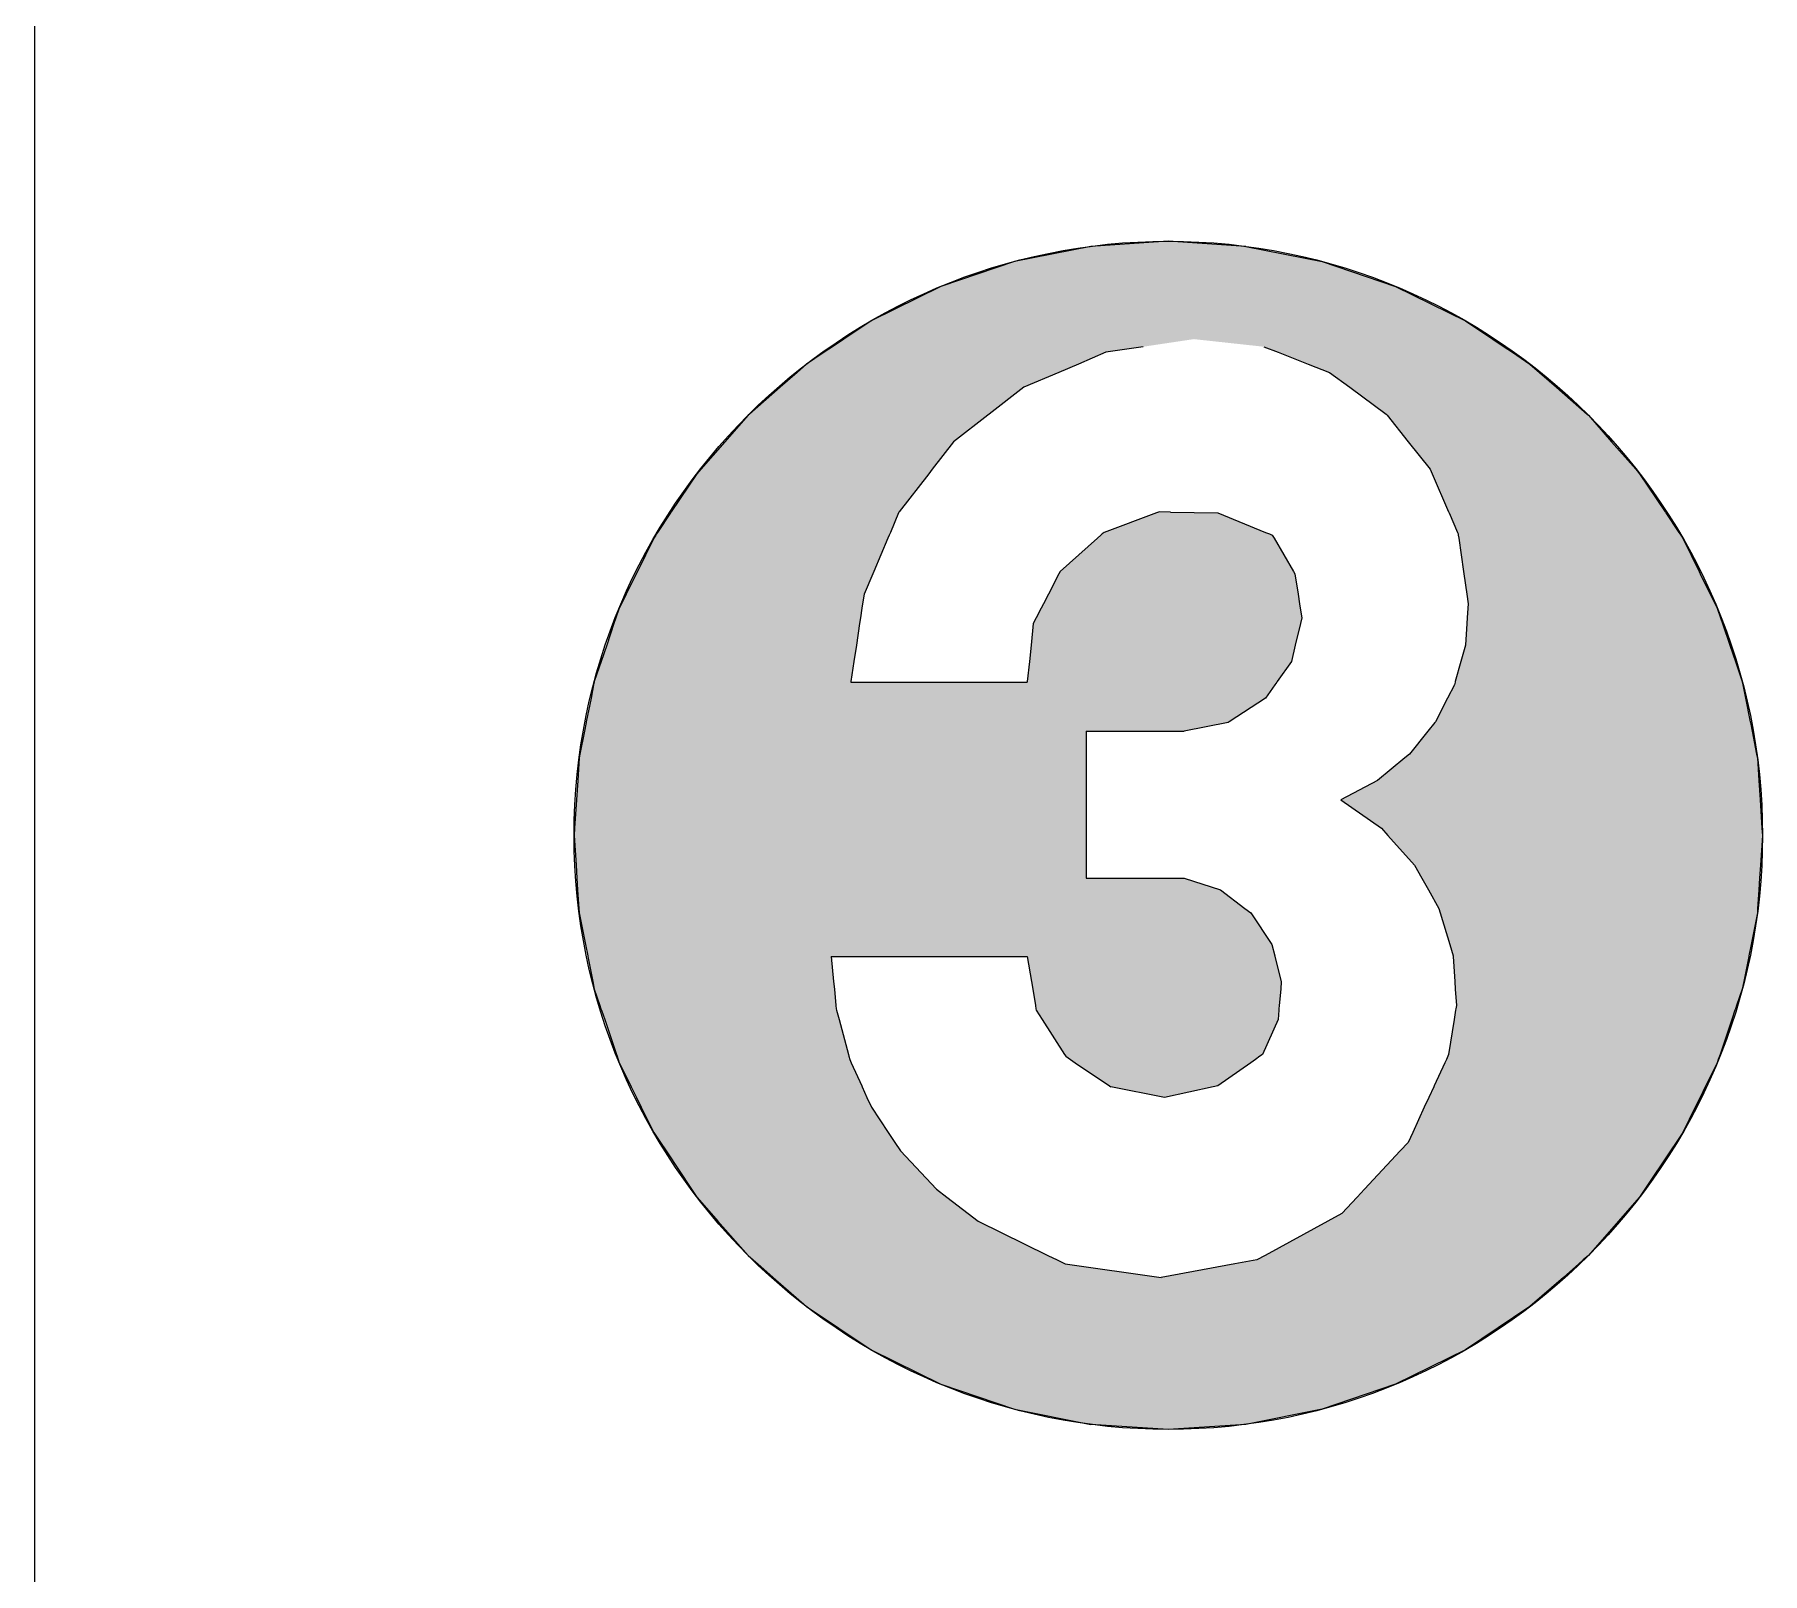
# Model space of a CAD drawing. Extents: x 2558 to 85222, y -662 to 28852.
# Drawn here: x 46371 to 46922, y 7500 to 7991 of the extents above; entities that cross this region are included whole.
import ezdxf

# ---------------------------------------------------------------- set-up
doc = ezdxf.new("R2010")
doc.units = 0
doc.header["$MEASUREMENT"] = 0
doc.layers.get('0').update_dxf_attribs({"linetype": 'CONTINUOUS'})
doc.layers.add('TABLE', color=7, linetype='CONTINUOUS')

# ---------------------------------------------------------------- blocks, each defined once
blk = doc.blocks.new('RCSTD3_DETAIL_OUTLINE')
at = {"layer": 'TABLE'}
blk.add_line((676.399227, 4109.025399), (676.399227, 553.083584), dxfattribs=at)
at = {"layer": 'TABLE', "color": 2, "linetype": 'CONTINUOUS'}
for p, q in [((1013.1486, 2607.920445), (988.842834, 2603.085727)), ((1037.877485, 2609.541261), (1013.1486, 2607.920445)), ((1062.606369, 2607.920445), (1037.877485, 2609.541261)), ((1062.606369, 2607.920445), (1086.912136, 2603.085727)), ((988.842834, 2603.085727), (965.376063, 2595.119832)), ((1086.912136, 2603.085727), (1110.378906, 2595.119832)), ((965.376063, 2595.119832), (943.149813, 2584.159058)), ((1110.378906, 2595.119832), (1132.605157, 2584.159058)), ((943.149813, 2584.159058), (934.434093, 2578.3354)), ((1132.605157, 2584.159058), (1141.320876, 2578.3354)), ((928.128175, 2574.12192), (922.544379, 2570.390947)), ((930.799218, 2575.906654), (928.128175, 2574.12192)), ((934.434093, 2578.3354), (930.799218, 2575.906654)), ((1017.957463, 2574.12192), (1009.219131, 2570.390947)), ((1029.850055, 2575.906654), (1017.957463, 2574.12192)), ((1068.372056, 2575.906654), (1072.948133, 2574.12192)), ((1072.948133, 2574.12192), (1082.514386, 2570.390947)), ((1141.320876, 2578.3354), (1144.955751, 2575.906654)), ((1144.955751, 2575.906654), (1147.626795, 2574.12192)), ((1147.626795, 2574.12192), (1153.21059, 2570.390947)), ((919.524003, 2567.742149), (914.086503, 2562.973589)), ((922.544379, 2570.390947), (919.524003, 2567.742149)), ((1003.015366, 2567.742149), (991.846898, 2562.973589)), ((1009.219131, 2570.390947), (1003.015366, 2567.742149)), ((1082.514386, 2570.390947), (1089.305933, 2567.742149)), ((1089.305933, 2567.742149), (1095.77202, 2562.973589)), ((1153.21059, 2570.390947), (1156.230966, 2567.742149)), ((1156.230966, 2567.742149), (1161.668466, 2562.973589)), ((914.086503, 2562.973589), (904.316783, 2554.405774)), ((991.846898, 2562.973589), (980.764219, 2554.405774)), ((1095.77202, 2562.973589), (1107.389834, 2554.405774)), ((1161.668466, 2562.973589), (1171.438187, 2554.405774)), ((903.912326, 2554.051076), (896.508844, 2545.609022)), ((904.316783, 2554.405774), (903.912326, 2554.051076)), ((980.305408, 2554.051076), (969.385405, 2545.609022)), ((980.764219, 2554.405774), (980.305408, 2554.051076)), ((1107.389834, 2554.405774), (1107.671883, 2554.051076)), ((1107.671883, 2554.051076), (1114.38483, 2545.609022)), ((1171.438187, 2554.405774), (1171.842643, 2554.051076)), ((1171.842643, 2554.051076), (1179.246125, 2545.609022)), ((896.508844, 2545.609022), (888.799872, 2536.818624)), ((969.385405, 2545.609022), (962.58971, 2536.818624)), ((1114.38483, 2545.609022), (1121.374773, 2536.818624)), ((1179.246125, 2545.609022), (1186.955097, 2536.818624)), ((887.572455, 2535.419023), (879.412361, 2523.206579)), ((888.799872, 2536.818624), (887.572455, 2535.419023)), ((961.507704, 2535.419023), (952.066488, 2523.206579)), ((962.58971, 2536.818624), (961.507704, 2535.419023)), ((1121.374773, 2536.818624), (1121.980137, 2535.419023)), ((1121.980137, 2535.419023), (1127.262336, 2523.206579)), ((1186.955097, 2536.818624), (1188.182514, 2535.419023)), ((1188.182514, 2535.419023), (1196.342609, 2523.206579)), ((879.211432, 2522.905868), (875.062546, 2516.696621)), ((879.372905, 2523.147529), (879.211432, 2522.905868)), ((879.412361, 2523.206579), (879.372905, 2523.147529)), ((951.917657, 2522.905868), (949.266518, 2516.696621)), ((952.020838, 2523.147529), (951.917657, 2522.905868)), ((952.066488, 2523.206579), (952.020838, 2523.147529)), ((1034.1458, 2522.905868), (1017.392295, 2516.696621)), ((1034.79784, 2523.147529), (1034.1458, 2522.905868)), ((1034.957166, 2523.206579), (1034.79784, 2523.147529)), ((1038.635134, 2523.147529), (1034.957166, 2523.206579)), ((1038.635134, 2523.147529), (1053.68719, 2522.905868)), ((1053.68719, 2522.905868), (1068.92109, 2516.696621)), ((1127.262336, 2523.206579), (1127.287876, 2523.147529)), ((1127.287876, 2523.147529), (1127.392401, 2522.905868)), ((1127.392401, 2522.905868), (1130.078062, 2516.696621)), ((1196.342609, 2523.206579), (1196.382065, 2523.147529)), ((1196.382065, 2523.147529), (1196.543538, 2522.905868)), ((1196.543538, 2522.905868), (1200.692424, 2516.696621)), ((873.804344, 2514.813589), (868.600736, 2504.261715)), ((874.487096, 2515.8354), (873.804344, 2514.813589)), ((874.727625, 2516.195377), (874.487096, 2515.8354)), ((875.062546, 2516.696621), (874.727625, 2516.195377)), ((948.462527, 2514.813589), (943.957232, 2504.261715)), ((948.898805, 2515.8354), (948.462527, 2514.813589)), ((949.052503, 2516.195377), (948.898805, 2515.8354)), ((949.266518, 2516.696621), (949.052503, 2516.195377)), ((1015.27076, 2514.813589), (1003.382392, 2504.261715)), ((1016.421993, 2515.8354), (1015.27076, 2514.813589)), ((1016.827563, 2516.195377), (1016.421993, 2515.8354)), ((1017.392295, 2516.696621), (1016.827563, 2516.195377)), ((1068.92109, 2516.696621), (1070.150854, 2516.195377)), ((1070.150854, 2516.195377), (1071.034027, 2515.8354)), ((1071.034027, 2515.8354), (1071.636418, 2514.813589)), ((1071.636418, 2514.813589), (1077.857092, 2504.261715)), ((1130.078062, 2516.696621), (1130.294863, 2516.195377)), ((1130.294863, 2516.195377), (1130.347304, 2515.8354)), ((1130.347304, 2515.8354), (1130.49616, 2514.813589)), ((1130.49616, 2514.813589), (1132.033344, 2504.261715)), ((1200.692424, 2516.696621), (1201.027344, 2516.195377)), ((1201.027344, 2516.195377), (1201.267873, 2515.8354)), ((1201.267873, 2515.8354), (1201.950625, 2514.813589)), ((1201.950625, 2514.813589), (1207.154234, 2504.261715)), ((868.240133, 2503.530485), (865.037883, 2497.036965)), ((868.600736, 2504.261715), (868.240133, 2503.530485)), ((943.645022, 2503.530485), (940.872507, 2497.036965)), ((943.957232, 2504.261715), (943.645022, 2503.530485)), ((1003.007354, 2503.530485), (999.676915, 2497.036965)), ((1003.382392, 2504.261715), (1003.007354, 2503.530485)), ((1077.857092, 2504.261715), (1078.288176, 2503.530485)), ((1078.288176, 2503.530485), (1079.272703, 2497.036965)), ((1132.033344, 2504.261715), (1132.139869, 2503.530485)), ((1132.139869, 2503.530485), (1133.085837, 2497.036965)), ((1207.154234, 2504.261715), (1207.514836, 2503.530485)), ((1207.514836, 2503.530485), (1210.717086, 2497.036965)), ((865.037883, 2497.036965), (863.520689, 2493.9604)), ((940.872507, 2497.036965), (940.410804, 2493.9604)), ((999.676915, 2497.036965), (998.098986, 2493.9604)), ((1079.272703, 2497.036965), (1079.739162, 2493.9604)), ((1133.085837, 2497.036965), (1133.534027, 2493.9604)), ((1210.717086, 2497.036965), (1212.23428, 2493.9604)), ((862.84357, 2492.587339), (861.76428, 2489.407853)), ((863.520689, 2493.9604), (862.84357, 2492.587339)), ((940.204747, 2492.587339), (939.727598, 2489.407853)), ((940.410804, 2493.9604), (940.204747, 2492.587339)), ((997.394761, 2492.587339), (995.764046, 2489.407853)), ((998.098986, 2493.9604), (997.394761, 2492.587339)), ((1079.739162, 2493.9604), (1079.947341, 2492.587339)), ((1079.947341, 2492.587339), (1080.429405, 2489.407853)), ((1133.440744, 2492.587339), (1133.224737, 2489.407853)), ((1133.534027, 2493.9604), (1133.440744, 2492.587339)), ((1212.23428, 2493.9604), (1212.911399, 2492.587339)), ((1212.911399, 2492.587339), (1213.990689, 2489.407853)), ((861.148462, 2487.593711), (858.8368, 2480.783773)), ((861.76428, 2489.407853), (861.148462, 2487.593711)), ((939.455348, 2487.593711), (938.433373, 2480.783773)), ((939.727598, 2489.407853), (939.455348, 2487.593711)), ((994.833597, 2487.593711), (994.130222, 2480.783773)), ((995.764046, 2489.407853), (994.833597, 2487.593711)), ((1080.001293, 2487.593711), (1078.394247, 2480.783773)), ((1080.429405, 2489.407853), (1080.001293, 2487.593711)), ((1133.101488, 2487.593711), (1132.638836, 2480.783773)), ((1133.224737, 2489.407853), (1133.101488, 2487.593711)), ((1213.990689, 2489.407853), (1214.606507, 2487.593711)), ((1214.606507, 2487.593711), (1216.91817, 2480.783773)), ((858.8368, 2480.783773), (857.045127, 2475.505676)), ((938.433373, 2480.783773), (937.641284, 2475.505676)), ((994.130222, 2480.783773), (993.585066, 2475.505676)), ((1078.394247, 2480.783773), (1077.148692, 2475.505676)), ((1132.638836, 2480.783773), (1131.170973, 2475.505676)), ((1216.91817, 2480.783773), (1218.709842, 2475.505676)), ((857.045127, 2475.505676), (854.877675, 2469.120569)), ((937.641284, 2475.505676), (936.683064, 2469.120569)), ((993.585066, 2475.505676), (992.92557, 2469.120569)), ((1077.148692, 2475.505676), (1072.648259, 2469.120569)), ((1131.170973, 2475.505676), (1129.395246, 2469.120569)), ((1218.709842, 2475.505676), (1220.877294, 2469.120569)), ((854.845816, 2468.9604), (854.666648, 2468.059664)), ((854.877675, 2469.120569), (854.845816, 2468.9604)), ((936.683064, 2469.120569), (936.659027, 2468.9604)), ((936.659027, 2468.9604), (992.909027, 2468.9604)), ((992.92557, 2469.120569), (992.909027, 2468.9604)), ((1072.535367, 2468.9604), (1071.900498, 2468.059664)), ((1072.648259, 2469.120569), (1072.535367, 2468.9604)), ((1129.350702, 2468.9604), (1129.100203, 2468.059664)), ((1129.395246, 2469.120569), (1129.350702, 2468.9604)), ((1220.877294, 2469.120569), (1220.909154, 2468.9604)), ((1220.909154, 2468.9604), (1221.088321, 2468.059664)), ((853.825377, 2463.83031), (852.330044, 2456.312763)), ((854.666648, 2468.059664), (853.825377, 2463.83031)), ((1068.91951, 2463.83031), (1057.309446, 2456.312763)), ((1071.900498, 2468.059664), (1068.91951, 2463.83031)), ((1126.926946, 2463.83031), (1123.064047, 2456.312763)), ((1129.100203, 2468.059664), (1126.926946, 2463.83031)), ((1221.088321, 2468.059664), (1221.929592, 2463.83031)), ((1221.929592, 2463.83031), (1223.424925, 2456.312763)), ((851.73781, 2453.3354), (850.284171, 2446.027463)), ((852.281107, 2456.06674), (851.73781, 2453.3354)), ((852.330044, 2456.312763), (852.281107, 2456.06674)), ((1011.659027, 2453.3354), (1011.659027, 2446.027463)), ((1011.659027, 2453.3354), (1042.909027, 2453.3354)), ((1056.92949, 2456.06674), (1042.909027, 2453.3354)), ((1057.309446, 2456.312763), (1056.92949, 2456.06674)), ((1120.665792, 2453.3354), (1114.779273, 2446.027463)), ((1122.865876, 2456.06674), (1120.665792, 2453.3354)), ((1123.064047, 2456.312763), (1122.865876, 2456.06674)), ((1223.424925, 2456.312763), (1223.473862, 2456.06674)), ((1223.473862, 2456.06674), (1224.017159, 2453.3354)), ((1224.017159, 2453.3354), (1225.470798, 2446.027463)), ((850.042958, 2444.814802), (849.571902, 2437.627887)), ((850.284171, 2446.027463), (850.042958, 2444.814802)), ((1011.659027, 2446.027463), (1011.659027, 2444.814802)), ((1011.659027, 2444.814802), (1011.659027, 2437.627887)), ((1113.307871, 2444.814802), (1104.587511, 2437.627887)), ((1114.779273, 2446.027463), (1113.307871, 2444.814802)), ((1225.470798, 2446.027463), (1225.712012, 2444.814802)), ((1225.712012, 2444.814802), (1226.183067, 2437.627887)), ((849.571902, 2437.627887), (849.167664, 2431.4604)), ((1011.659027, 2437.627887), (1011.659027, 2431.4604)), ((1104.587511, 2437.627887), (1092.909027, 2431.4604)), ((1226.183067, 2437.627887), (1226.587305, 2431.4604)), ((849.167664, 2431.4604), (848.569641, 2422.336337)), ((1011.659027, 2431.4604), (1011.659027, 2422.336337)), ((1092.909027, 2431.4604), (1105.833827, 2422.336337)), ((1226.587305, 2431.4604), (1227.185328, 2422.336337)), ((848.569641, 2422.336337), (848.422141, 2420.085918)), ((848.422141, 2420.085918), (849.044749, 2410.586755)), ((1011.659027, 2422.336337), (1011.659027, 2420.085918)), ((1011.659027, 2420.085918), (1011.659027, 2410.586755)), ((1105.833827, 2422.336337), (1107.863038, 2420.085918)), ((1107.863038, 2420.085918), (1116.428464, 2410.586755)), ((1227.332828, 2420.085918), (1226.71022, 2410.586755)), ((1227.185328, 2422.336337), (1227.332828, 2420.085918)), ((849.044749, 2410.586755), (849.315205, 2406.4604)), ((1011.659027, 2410.586755), (1011.659027, 2406.4604)), ((1116.428464, 2410.586755), (1118.744234, 2406.4604)), ((1226.71022, 2410.586755), (1226.439765, 2406.4604)), ((849.315205, 2406.4604), (849.560759, 2402.713959)), ((849.560759, 2402.713959), (849.949028, 2396.790125)), ((1011.659027, 2406.4604), (1042.909027, 2406.4604)), ((1042.909027, 2406.4604), (1054.485451, 2402.713959)), ((1054.485451, 2402.713959), (1062.29695, 2396.790125)), ((1118.744234, 2406.4604), (1120.84679, 2402.713959)), ((1120.84679, 2402.713959), (1124.17133, 2396.790125)), ((1226.19421, 2402.713959), (1225.805941, 2396.790125)), ((1226.439765, 2406.4604), (1226.19421, 2402.713959)), ((849.949028, 2396.790125), (850.04265, 2395.361731)), ((1062.29695, 2396.790125), (1064.18051, 2395.361731)), ((1124.17133, 2396.790125), (1124.596133, 2395.361731)), ((1225.805941, 2396.790125), (1225.71232, 2395.361731)), ((850.04265, 2395.361731), (850.042958, 2395.357033)), ((850.042958, 2395.357033), (852.058312, 2385.225164)), ((1064.18051, 2395.361731), (1064.183629, 2395.357033)), ((1064.183629, 2395.357033), (1070.910996, 2385.225164)), ((1124.596133, 2395.361731), (1124.597531, 2395.357033)), ((1124.597531, 2395.357033), (1127.610741, 2385.225164)), ((1225.712012, 2395.357033), (1223.696658, 2385.225164)), ((1225.71232, 2395.361731), (1225.712012, 2395.357033)), ((852.058312, 2385.225164), (852.77429, 2381.625696)), ((852.77429, 2381.625696), (852.80717, 2381.4604)), ((852.80717, 2381.4604), (854.403164, 2373.436795)), ((930.409027, 2381.4604), (931.179355, 2373.436795)), ((930.409027, 2381.4604), (992.909027, 2381.4604)), ((992.909027, 2381.4604), (994.253991, 2373.436795)), ((1070.910996, 2385.225164), (1071.831271, 2381.625696)), ((1071.831271, 2381.625696), (1071.873532, 2381.4604)), ((1071.873532, 2381.4604), (1073.924926, 2373.436795)), ((1127.610741, 2385.225164), (1128.68122, 2381.625696)), ((1128.68122, 2381.625696), (1128.692266, 2381.4604)), ((1128.692266, 2381.4604), (1129.228444, 2373.436795)), ((1222.9478, 2381.4604), (1221.351805, 2373.436795)), ((1222.980679, 2381.625696), (1222.9478, 2381.4604)), ((1223.696658, 2385.225164), (1222.980679, 2381.625696)), ((854.403164, 2373.436795), (854.877675, 2371.051266)), ((854.877675, 2371.051266), (856.646641, 2365.840063)), ((931.179355, 2373.436795), (931.408384, 2371.051266)), ((931.408384, 2371.051266), (931.908699, 2365.840063)), ((994.253991, 2373.436795), (994.653868, 2371.051266)), ((994.653868, 2371.051266), (995.527401, 2365.840063)), ((1073.720404, 2371.051266), (1073.273625, 2365.840063)), ((1073.924926, 2373.436795), (1073.720404, 2371.051266)), ((1129.228444, 2373.436795), (1129.387858, 2371.051266)), ((1129.387858, 2371.051266), (1129.736097, 2365.840063)), ((1220.877294, 2371.051266), (1219.108329, 2365.840063)), ((1221.351805, 2373.436795), (1220.877294, 2371.051266)), ((856.646641, 2365.840063), (857.00087, 2364.796536)), ((857.00087, 2364.796536), (857.172514, 2364.290888)), ((857.172514, 2364.290888), (858.18313, 2361.313712)), ((931.908699, 2365.840063), (932.008886, 2364.796536)), ((932.008886, 2364.796536), (932.143544, 2364.290888)), ((932.143544, 2364.290888), (932.936392, 2361.313712)), ((995.527401, 2365.840063), (995.702323, 2364.796536)), ((995.702323, 2364.796536), (995.787083, 2364.290888)), ((995.787083, 2364.290888), (997.695574, 2361.313712)), ((1073.140807, 2364.290888), (1072.885561, 2361.313712)), ((1073.184159, 2364.796536), (1073.140807, 2364.290888)), ((1073.273625, 2365.840063), (1073.184159, 2364.796536)), ((1129.493054, 2364.290888), (1129.025978, 2361.313712)), ((1129.572383, 2364.796536), (1129.493054, 2364.290888)), ((1129.736097, 2365.840063), (1129.572383, 2364.796536)), ((1218.582455, 2364.290888), (1217.57184, 2361.313712)), ((1218.754099, 2364.796536), (1218.582455, 2364.290888)), ((1219.108329, 2365.840063), (1218.754099, 2364.796536)), ((858.18313, 2361.313712), (861.952196, 2350.2104)), ((932.936392, 2361.313712), (935.893298, 2350.2104)), ((997.695574, 2361.313712), (1004.81325, 2350.2104)), ((1072.885561, 2361.313712), (1067.909027, 2350.2104)), ((1129.025978, 2361.313712), (1127.284027, 2350.2104)), ((1217.57184, 2361.313712), (1213.802773, 2350.2104)), ((861.952196, 2350.2104), (862.147632, 2349.634665)), ((862.147632, 2349.634665), (862.492115, 2348.619851)), ((862.492115, 2348.619851), (862.84357, 2347.584496)), ((862.84357, 2347.584496), (866.502848, 2340.164215)), ((935.893298, 2350.2104), (936.046621, 2349.634665)), ((936.046621, 2349.634665), (936.316875, 2348.619851)), ((936.316875, 2348.619851), (936.785237, 2347.584496)), ((936.785237, 2347.584496), (940.141937, 2340.164215)), ((1004.81325, 2350.2104), (1005.18232, 2349.634665)), ((1005.18232, 2349.634665), (1006.67598, 2348.619851)), ((1006.67598, 2348.619851), (1008.199875, 2347.584496)), ((1008.199875, 2347.584496), (1019.121466, 2340.164215)), ((1064.192699, 2347.584496), (1053.691098, 2340.164215)), ((1065.657992, 2348.619851), (1064.192699, 2347.584496)), ((1067.094214, 2349.634665), (1065.657992, 2348.619851)), ((1067.909027, 2350.2104), (1067.094214, 2349.634665)), ((1126.074552, 2347.584496), (1122.656815, 2340.164215)), ((1126.55143, 2348.619851), (1126.074552, 2347.584496)), ((1127.018847, 2349.634665), (1126.55143, 2348.619851)), ((1127.284027, 2350.2104), (1127.018847, 2349.634665)), ((1212.911399, 2347.584496), (1209.252121, 2340.164215)), ((1213.262855, 2348.619851), (1212.911399, 2347.584496)), ((1213.607338, 2349.634665), (1213.262855, 2348.619851)), ((1213.802773, 2350.2104), (1213.607338, 2349.634665)), ((866.502848, 2340.164215), (866.657236, 2339.851148)), ((866.657236, 2339.851148), (868.30228, 2336.515327)), ((868.30228, 2336.515327), (869.854672, 2333.367389)), ((940.141937, 2340.164215), (940.283558, 2339.851148)), ((940.283558, 2339.851148), (941.792578, 2336.515327)), ((941.792578, 2336.515327), (943.216606, 2333.367389)), ((1019.121466, 2340.164215), (1019.582255, 2339.851148)), ((1036.668731, 2336.515327), (1019.582255, 2339.851148)), ((1052.230614, 2339.851148), (1036.668731, 2336.515327)), ((1053.691098, 2340.164215), (1052.230614, 2339.851148)), ((1120.97616, 2336.515327), (1119.526238, 2333.367389)), ((1122.512619, 2339.851148), (1120.97616, 2336.515327)), ((1122.656815, 2340.164215), (1122.512619, 2339.851148)), ((1207.452689, 2336.515327), (1205.900297, 2333.367389)), ((1209.097734, 2339.851148), (1207.452689, 2336.515327)), ((1209.252121, 2340.164215), (1209.097734, 2339.851148)), ((869.854672, 2333.367389), (873.804344, 2325.358246)), ((943.216606, 2333.367389), (948.57193, 2325.358246)), ((1119.526238, 2333.367389), (1115.837276, 2325.358246)), ((1205.900297, 2333.367389), (1201.950625, 2325.358246)), ((873.804344, 2325.358246), (875.971759, 2322.114481)), ((948.57193, 2325.358246), (950.740878, 2322.114481)), ((1115.837276, 2325.358246), (1114.343217, 2322.114481)), ((1201.950625, 2325.358246), (1199.783211, 2322.114481)), ((875.971759, 2322.114481), (877.751291, 2319.451222)), ((877.751291, 2319.451222), (885.905677, 2307.247322)), ((950.740878, 2322.114481), (952.521669, 2319.451222)), ((952.521669, 2319.451222), (963.980672, 2307.247322)), ((1111.856442, 2319.451222), (1100.461248, 2307.247322)), ((1114.343217, 2322.114481), (1111.856442, 2319.451222)), ((1198.003678, 2319.451222), (1189.849293, 2307.247322)), ((1199.783211, 2322.114481), (1198.003678, 2319.451222)), ((885.905677, 2307.247322), (887.572455, 2304.752812)), ((887.572455, 2304.752812), (892.174376, 2299.505327)), ((963.980672, 2307.247322), (967.246329, 2304.752812)), ((967.246329, 2304.752812), (974.11601, 2299.505327)), ((1098.13204, 2304.752812), (1093.232286, 2299.505327)), ((1100.461248, 2307.247322), (1098.13204, 2304.752812)), ((1188.182514, 2304.752812), (1183.580593, 2299.505327)), ((1189.849293, 2307.247322), (1188.182514, 2304.752812)), ((892.174376, 2299.505327), (894.296594, 2297.0854)), ((974.11601, 2299.505327), (977.284027, 2297.0854)), ((1093.232286, 2299.505327), (1088.804104, 2297.0854)), ((1183.580593, 2299.505327), (1181.458375, 2297.0854)), ((894.296594, 2297.0854), (903.912326, 2286.120759)), ((977.284027, 2297.0854), (999.503851, 2286.120759)), ((1088.804104, 2297.0854), (1068.740095, 2286.120759)), ((1181.458375, 2297.0854), (1171.842643, 2286.120759)), ((903.912326, 2286.120759), (905.564864, 2284.671522)), ((905.564864, 2284.671522), (907.018115, 2283.397056)), ((907.018115, 2283.397056), (911.901318, 2279.114601)), ((999.503851, 2286.120759), (1002.440727, 2284.671522)), ((1002.440727, 2284.671522), (1005.02343, 2283.397056)), ((1005.02343, 2283.397056), (1035.658473, 2279.114601)), ((1059.109186, 2283.397056), (1035.658473, 2279.114601)), ((1066.088161, 2284.671522), (1059.109186, 2283.397056)), ((1068.740095, 2286.120759), (1066.088161, 2284.671522)), ((1168.736855, 2283.397056), (1163.853651, 2279.114601)), ((1170.190105, 2284.671522), (1168.736855, 2283.397056)), ((1171.842643, 2286.120759), (1170.190105, 2284.671522)), ((911.901318, 2279.114601), (922.544379, 2269.780888)), ((1163.853651, 2279.114601), (1153.21059, 2269.780888)), ((922.544379, 2269.780888), (943.149813, 2256.012777)), ((1153.21059, 2269.780888), (1132.605157, 2256.012777)), ((943.149813, 2256.012777), (965.376063, 2245.052003)), ((1132.605157, 2256.012777), (1110.378906, 2245.052003)), ((965.376063, 2245.052003), (988.842834, 2237.086108)), ((1110.378906, 2245.052003), (1086.912136, 2237.086108)), ((988.842834, 2237.086108), (1013.1486, 2232.251391)), ((1086.912136, 2237.086108), (1062.606369, 2232.251391)), ((1037.877485, 2230.630574), (1013.1486, 2232.251391)), ((1062.606369, 2232.251391), (1037.877485, 2230.630574))]:
    blk.add_line(p, q, dxfattribs=at)
at = {"layer": 'TABLE'}
blk.add_circle((1037.877484, 2420.085918), 189.455344, dxfattribs=at)
at = {"layer": 'TABLE', "color": 2, "linetype": 'CONTINUOUS'}
for points in [[(1013.1486, 2607.920445), (988.842834, 2603.085727), (1086.912136, 2603.085727)], [(1037.877485, 2609.541261), (1013.1486, 2607.920445), (1062.606369, 2607.920445)], [(988.842834, 2603.085727), (965.376063, 2595.119832), (1110.378906, 2595.119832)], [(965.376063, 2595.119832), (943.149813, 2584.159058), (1132.605157, 2584.159058)], [(943.149813, 2584.159058), (934.434093, 2578.3354), (1141.320876, 2578.3354)], [(928.128175, 2574.12192), (922.544379, 2570.390947), (1009.219131, 2570.390947)], [(930.799218, 2575.906654), (928.128175, 2574.12192), (1017.957463, 2574.12192)], [(934.434093, 2578.3354), (930.799218, 2575.906654), (1029.850055, 2575.906654)], [(1046.034027, 2578.3354), (1068.372056, 2575.906654), (1144.955751, 2575.906654)], [(1068.372056, 2575.906654), (1072.948133, 2574.12192), (1147.626795, 2574.12192)], [(1072.948133, 2574.12192), (1082.514386, 2570.390947), (1153.21059, 2570.390947)], [(919.524003, 2567.742149), (914.086503, 2562.973589), (991.846898, 2562.973589)], [(922.544379, 2570.390947), (919.524003, 2567.742149), (1003.015366, 2567.742149)], [(1082.514386, 2570.390947), (1089.305933, 2567.742149), (1156.230966, 2567.742149)], [(1089.305933, 2567.742149), (1095.77202, 2562.973589), (1161.668466, 2562.973589)], [(914.086503, 2562.973589), (904.316783, 2554.405774), (980.764219, 2554.405774)], [(1095.77202, 2562.973589), (1107.389834, 2554.405774), (1171.438187, 2554.405774)], [(903.912326, 2554.051076), (896.508844, 2545.609022), (969.385405, 2545.609022)], [(904.316783, 2554.405774), (903.912326, 2554.051076), (980.305408, 2554.051076)], [(1107.389834, 2554.405774), (1107.671883, 2554.051076), (1171.842643, 2554.051076)], [(1107.671883, 2554.051076), (1114.38483, 2545.609022), (1179.246125, 2545.609022)], [(896.508844, 2545.609022), (888.799872, 2536.818624), (962.58971, 2536.818624)], [(1114.38483, 2545.609022), (1121.374773, 2536.818624), (1186.955097, 2536.818624)], [(887.572455, 2535.419023), (879.412361, 2523.206579), (952.066488, 2523.206579)], [(888.799872, 2536.818624), (887.572455, 2535.419023), (961.507704, 2535.419023)], [(1121.374773, 2536.818624), (1121.980137, 2535.419023), (1188.182514, 2535.419023)], [(1121.980137, 2535.419023), (1127.262336, 2523.206579), (1196.342609, 2523.206579)], [(879.211432, 2522.905868), (875.062546, 2516.696621), (949.266518, 2516.696621)], [(879.372905, 2523.147529), (879.211432, 2522.905868), (951.917657, 2522.905868)], [(879.412361, 2523.206579), (879.372905, 2523.147529), (952.020838, 2523.147529)], [(1034.1458, 2522.905868), (1017.392295, 2516.696621), (1068.92109, 2516.696621)], [(1034.79784, 2523.147529), (1034.1458, 2522.905868), (1053.68719, 2522.905868)], [(1034.957166, 2523.206579), (1034.79784, 2523.147529), (1038.635134, 2523.147529)], [(1127.262336, 2523.206579), (1127.287876, 2523.147529), (1196.382065, 2523.147529)], [(1127.287876, 2523.147529), (1127.392401, 2522.905868), (1196.543538, 2522.905868)], [(1127.392401, 2522.905868), (1130.078062, 2516.696621), (1200.692424, 2516.696621)], [(873.804344, 2514.813589), (868.600736, 2504.261715), (943.957232, 2504.261715)], [(874.487096, 2515.8354), (873.804344, 2514.813589), (948.462527, 2514.813589)], [(874.727625, 2516.195377), (874.487096, 2515.8354), (948.898805, 2515.8354)], [(875.062546, 2516.696621), (874.727625, 2516.195377), (949.052503, 2516.195377)], [(1015.27076, 2514.813589), (1003.382392, 2504.261715), (1077.857092, 2504.261715)], [(1016.421993, 2515.8354), (1015.27076, 2514.813589), (1071.636418, 2514.813589)], [(1016.827563, 2516.195377), (1016.421993, 2515.8354), (1071.034027, 2515.8354)], [(1017.392295, 2516.696621), (1016.827563, 2516.195377), (1070.150854, 2516.195377)], [(1130.078062, 2516.696621), (1130.294863, 2516.195377), (1201.027344, 2516.195377)], [(1130.294863, 2516.195377), (1130.347304, 2515.8354), (1201.267873, 2515.8354)], [(1130.347304, 2515.8354), (1130.49616, 2514.813589), (1201.950625, 2514.813589)], [(1130.49616, 2514.813589), (1132.033344, 2504.261715), (1207.154234, 2504.261715)], [(868.240133, 2503.530485), (865.037883, 2497.036965), (940.872507, 2497.036965)], [(868.600736, 2504.261715), (868.240133, 2503.530485), (943.645022, 2503.530485)], [(1003.007354, 2503.530485), (999.676915, 2497.036965), (1079.272703, 2497.036965)], [(1003.382392, 2504.261715), (1003.007354, 2503.530485), (1078.288176, 2503.530485)], [(1132.033344, 2504.261715), (1132.139869, 2503.530485), (1207.514836, 2503.530485)], [(1132.139869, 2503.530485), (1133.085837, 2497.036965), (1210.717086, 2497.036965)], [(865.037883, 2497.036965), (863.520689, 2493.9604), (940.410804, 2493.9604)], [(999.676915, 2497.036965), (998.098986, 2493.9604), (1079.739162, 2493.9604)], [(1133.085837, 2497.036965), (1133.534027, 2493.9604), (1212.23428, 2493.9604)], [(862.84357, 2492.587339), (861.76428, 2489.407853), (939.727598, 2489.407853)], [(863.520689, 2493.9604), (862.84357, 2492.587339), (940.204747, 2492.587339)], [(997.394761, 2492.587339), (995.764046, 2489.407853), (1080.429405, 2489.407853)], [(998.098986, 2493.9604), (997.394761, 2492.587339), (1079.947341, 2492.587339)], [(1133.440744, 2492.587339), (1133.224737, 2489.407853), (1213.990689, 2489.407853)], [(1133.534027, 2493.9604), (1133.440744, 2492.587339), (1212.911399, 2492.587339)], [(861.148462, 2487.593711), (858.8368, 2480.783773), (938.433373, 2480.783773)], [(861.76428, 2489.407853), (861.148462, 2487.593711), (939.455348, 2487.593711)], [(994.833597, 2487.593711), (994.130222, 2480.783773), (1078.394247, 2480.783773)], [(995.764046, 2489.407853), (994.833597, 2487.593711), (1080.001293, 2487.593711)], [(1133.101488, 2487.593711), (1132.638836, 2480.783773), (1216.91817, 2480.783773)], [(1133.224737, 2489.407853), (1133.101488, 2487.593711), (1214.606507, 2487.593711)], [(858.8368, 2480.783773), (857.045127, 2475.505676), (937.641284, 2475.505676)], [(994.130222, 2480.783773), (993.585066, 2475.505676), (1077.148692, 2475.505676)], [(1132.638836, 2480.783773), (1131.170973, 2475.505676), (1218.709842, 2475.505676)], [(857.045127, 2475.505676), (854.877675, 2469.120569), (936.683064, 2469.120569)], [(993.585066, 2475.505676), (992.92557, 2469.120569), (1072.648259, 2469.120569)], [(1131.170973, 2475.505676), (1129.395246, 2469.120569), (1220.877294, 2469.120569)], [(854.845816, 2468.9604), (854.666648, 2468.059664), (1071.900498, 2468.059664)], [(854.877675, 2469.120569), (854.845816, 2468.9604), (936.659027, 2468.9604)], [(936.659027, 2468.9604), (936.659027, 2468.9604), (992.909027, 2468.9604)], [(992.92557, 2469.120569), (992.909027, 2468.9604), (1072.535367, 2468.9604)], [(1129.350702, 2468.9604), (1129.100203, 2468.059664), (1221.088321, 2468.059664)], [(1129.395246, 2469.120569), (1129.350702, 2468.9604), (1220.909154, 2468.9604)], [(853.825377, 2463.83031), (852.330044, 2456.312763), (1057.309446, 2456.312763)], [(854.666648, 2468.059664), (853.825377, 2463.83031), (1068.91951, 2463.83031)], [(1126.926946, 2463.83031), (1123.064047, 2456.312763), (1223.424925, 2456.312763)], [(1129.100203, 2468.059664), (1126.926946, 2463.83031), (1221.929592, 2463.83031)], [(851.73781, 2453.3354), (850.284171, 2446.027463), (1011.659027, 2446.027463)], [(852.281107, 2456.06674), (851.73781, 2453.3354), (1042.909027, 2453.3354)], [(852.330044, 2456.312763), (852.281107, 2456.06674), (1056.92949, 2456.06674)], [(1011.659027, 2453.3354), (1011.659027, 2453.3354), (1042.909027, 2453.3354)], [(1120.665792, 2453.3354), (1114.779273, 2446.027463), (1225.470798, 2446.027463)], [(1122.865876, 2456.06674), (1120.665792, 2453.3354), (1224.017159, 2453.3354)], [(1123.064047, 2456.312763), (1122.865876, 2456.06674), (1223.473862, 2456.06674)], [(850.042958, 2444.814802), (849.571902, 2437.627887), (1011.659027, 2437.627887)], [(850.284171, 2446.027463), (850.042958, 2444.814802), (1011.659027, 2444.814802)], [(1113.307871, 2444.814802), (1104.587511, 2437.627887), (1226.183067, 2437.627887)], [(1114.779273, 2446.027463), (1113.307871, 2444.814802), (1225.712012, 2444.814802)], [(849.571902, 2437.627887), (849.167664, 2431.4604), (1011.659027, 2431.4604)], [(1104.587511, 2437.627887), (1092.909027, 2431.4604), (1226.587305, 2431.4604)], [(849.167664, 2431.4604), (848.569641, 2422.336337), (1011.659027, 2422.336337)], [(1092.909027, 2431.4604), (1105.833827, 2422.336337), (1227.185328, 2422.336337)], [(848.569641, 2422.336337), (848.422141, 2420.085918), (1011.659027, 2420.085918)], [(848.422141, 2420.085918), (849.044749, 2410.586755), (1011.659027, 2410.586755)], [(1105.833827, 2422.336337), (1107.863038, 2420.085918), (1227.332828, 2420.085918)], [(1107.863038, 2420.085918), (1116.428464, 2410.586755), (1226.71022, 2410.586755)], [(849.044749, 2410.586755), (849.315205, 2406.4604), (1011.659027, 2406.4604)], [(1116.428464, 2410.586755), (1118.744234, 2406.4604), (1226.439765, 2406.4604)], [(849.315205, 2406.4604), (849.560759, 2402.713959), (1054.485451, 2402.713959)], [(849.560759, 2402.713959), (849.949028, 2396.790125), (1062.29695, 2396.790125)], [(1011.659027, 2406.4604), (1011.659027, 2406.4604), (1042.909027, 2406.4604)], [(1118.744234, 2406.4604), (1120.84679, 2402.713959), (1226.19421, 2402.713959)], [(1120.84679, 2402.713959), (1124.17133, 2396.790125), (1225.805941, 2396.790125)], [(849.949028, 2396.790125), (850.04265, 2395.361731), (1064.18051, 2395.361731)], [(1124.17133, 2396.790125), (1124.596133, 2395.361731), (1225.71232, 2395.361731)], [(850.04265, 2395.361731), (850.042958, 2395.357033), (1064.183629, 2395.357033)], [(850.042958, 2395.357033), (852.058312, 2385.225164), (1070.910996, 2385.225164)], [(1124.596133, 2395.361731), (1124.597531, 2395.357033), (1225.712012, 2395.357033)], [(1124.597531, 2395.357033), (1127.610741, 2385.225164), (1223.696658, 2385.225164)], [(852.058312, 2385.225164), (852.77429, 2381.625696), (1071.831271, 2381.625696)], [(852.77429, 2381.625696), (852.80717, 2381.4604), (1071.873532, 2381.4604)], [(852.80717, 2381.4604), (854.403164, 2373.436795), (931.179355, 2373.436795)], [(930.409027, 2381.4604), (930.409027, 2381.4604), (992.909027, 2381.4604)], [(992.909027, 2381.4604), (994.253991, 2373.436795), (1073.924926, 2373.436795)], [(1127.610741, 2385.225164), (1128.68122, 2381.625696), (1222.980679, 2381.625696)], [(1128.68122, 2381.625696), (1128.692266, 2381.4604), (1222.9478, 2381.4604)], [(1128.692266, 2381.4604), (1129.228444, 2373.436795), (1221.351805, 2373.436795)], [(854.403164, 2373.436795), (854.877675, 2371.051266), (931.408384, 2371.051266)], [(854.877675, 2371.051266), (856.646641, 2365.840063), (931.908699, 2365.840063)], [(994.253991, 2373.436795), (994.653868, 2371.051266), (1073.720404, 2371.051266)], [(994.653868, 2371.051266), (995.527401, 2365.840063), (1073.273625, 2365.840063)], [(1129.228444, 2373.436795), (1129.387858, 2371.051266), (1220.877294, 2371.051266)], [(1129.387858, 2371.051266), (1129.736097, 2365.840063), (1219.108329, 2365.840063)], [(856.646641, 2365.840063), (857.00087, 2364.796536), (932.008886, 2364.796536)], [(857.00087, 2364.796536), (857.172514, 2364.290888), (932.143544, 2364.290888)], [(857.172514, 2364.290888), (858.18313, 2361.313712), (932.936392, 2361.313712)], [(995.527401, 2365.840063), (995.702323, 2364.796536), (1073.184159, 2364.796536)], [(995.702323, 2364.796536), (995.787083, 2364.290888), (1073.140807, 2364.290888)], [(995.787083, 2364.290888), (997.695574, 2361.313712), (1072.885561, 2361.313712)], [(1129.493054, 2364.290888), (1129.025978, 2361.313712), (1217.57184, 2361.313712)], [(1129.572383, 2364.796536), (1129.493054, 2364.290888), (1218.582455, 2364.290888)], [(1129.736097, 2365.840063), (1129.572383, 2364.796536), (1218.754099, 2364.796536)], [(858.18313, 2361.313712), (861.952196, 2350.2104), (935.893298, 2350.2104)], [(997.695574, 2361.313712), (1004.81325, 2350.2104), (1067.909027, 2350.2104)], [(1129.025978, 2361.313712), (1127.284027, 2350.2104), (1213.802773, 2350.2104)], [(861.952196, 2350.2104), (862.147632, 2349.634665), (936.046621, 2349.634665)], [(862.147632, 2349.634665), (862.492115, 2348.619851), (936.316875, 2348.619851)], [(862.492115, 2348.619851), (862.84357, 2347.584496), (936.785237, 2347.584496)], [(862.84357, 2347.584496), (866.502848, 2340.164215), (940.141937, 2340.164215)], [(1004.81325, 2350.2104), (1005.18232, 2349.634665), (1067.094214, 2349.634665)], [(1005.18232, 2349.634665), (1006.67598, 2348.619851), (1065.657992, 2348.619851)], [(1006.67598, 2348.619851), (1008.199875, 2347.584496), (1064.192699, 2347.584496)], [(1008.199875, 2347.584496), (1019.121466, 2340.164215), (1053.691098, 2340.164215)], [(1126.074552, 2347.584496), (1122.656815, 2340.164215), (1209.252121, 2340.164215)], [(1126.55143, 2348.619851), (1126.074552, 2347.584496), (1212.911399, 2347.584496)], [(1127.018847, 2349.634665), (1126.55143, 2348.619851), (1213.262855, 2348.619851)], [(1127.284027, 2350.2104), (1127.018847, 2349.634665), (1213.607338, 2349.634665)], [(866.502848, 2340.164215), (866.657236, 2339.851148), (940.283558, 2339.851148)], [(866.657236, 2339.851148), (868.30228, 2336.515327), (941.792578, 2336.515327)], [(868.30228, 2336.515327), (869.854672, 2333.367389), (943.216606, 2333.367389)], [(1019.121466, 2340.164215), (1019.582255, 2339.851148), (1052.230614, 2339.851148)], [(1120.97616, 2336.515327), (1119.526238, 2333.367389), (1205.900297, 2333.367389)], [(1122.512619, 2339.851148), (1120.97616, 2336.515327), (1207.452689, 2336.515327)], [(1122.656815, 2340.164215), (1122.512619, 2339.851148), (1209.097734, 2339.851148)], [(869.854672, 2333.367389), (873.804344, 2325.358246), (948.57193, 2325.358246)], [(1119.526238, 2333.367389), (1115.837276, 2325.358246), (1201.950625, 2325.358246)], [(873.804344, 2325.358246), (875.971759, 2322.114481), (950.740878, 2322.114481)], [(1115.837276, 2325.358246), (1114.343217, 2322.114481), (1199.783211, 2322.114481)], [(875.971759, 2322.114481), (877.751291, 2319.451222), (952.521669, 2319.451222)], [(877.751291, 2319.451222), (885.905677, 2307.247322), (963.980672, 2307.247322)], [(1111.856442, 2319.451222), (1100.461248, 2307.247322), (1189.849293, 2307.247322)], [(1114.343217, 2322.114481), (1111.856442, 2319.451222), (1198.003678, 2319.451222)], [(885.905677, 2307.247322), (887.572455, 2304.752812), (967.246329, 2304.752812)], [(887.572455, 2304.752812), (892.174376, 2299.505327), (974.11601, 2299.505327)], [(1098.13204, 2304.752812), (1093.232286, 2299.505327), (1183.580593, 2299.505327)], [(1100.461248, 2307.247322), (1098.13204, 2304.752812), (1188.182514, 2304.752812)], [(892.174376, 2299.505327), (894.296594, 2297.0854), (977.284027, 2297.0854)], [(1093.232286, 2299.505327), (1088.804104, 2297.0854), (1181.458375, 2297.0854)], [(894.296594, 2297.0854), (903.912326, 2286.120759), (999.503851, 2286.120759)], [(1088.804104, 2297.0854), (1068.740095, 2286.120759), (1171.842643, 2286.120759)], [(903.912326, 2286.120759), (905.564864, 2284.671522), (1002.440727, 2284.671522)], [(905.564864, 2284.671522), (907.018115, 2283.397056), (1005.02343, 2283.397056)], [(907.018115, 2283.397056), (911.901318, 2279.114601), (1035.658473, 2279.114601)], [(1059.109186, 2283.397056), (1035.658473, 2279.114601), (1163.853651, 2279.114601)], [(1066.088161, 2284.671522), (1059.109186, 2283.397056), (1168.736855, 2283.397056)], [(1068.740095, 2286.120759), (1066.088161, 2284.671522), (1170.190105, 2284.671522)], [(911.901318, 2279.114601), (922.544379, 2269.780888), (1153.21059, 2269.780888)], [(922.544379, 2269.780888), (943.149813, 2256.012777), (1132.605157, 2256.012777)], [(943.149813, 2256.012777), (965.376063, 2245.052003), (1110.378906, 2245.052003)], [(965.376063, 2245.052003), (988.842834, 2237.086108), (1086.912136, 2237.086108)], [(988.842834, 2237.086108), (1013.1486, 2232.251391), (1062.606369, 2232.251391)]]:
    blk.add_solid(points, dxfattribs=at)
at = {"layer": 'TABLE', "color": 2, "linetype": 'CONTINUOUS', "extrusion": (0, 0, -1)}
for points in [[(-1013.1486, 2607.920445), (-1062.606369, 2607.920445), (-1086.912136, 2603.085727)], [(-988.842834, 2603.085727), (-1086.912136, 2603.085727), (-1110.378906, 2595.119832)], [(-965.376063, 2595.119832), (-1110.378906, 2595.119832), (-1132.605157, 2584.159058)], [(-943.149813, 2584.159058), (-1132.605157, 2584.159058), (-1141.320876, 2578.3354)], [(-928.128175, 2574.12192), (-1017.957463, 2574.12192), (-1009.219131, 2570.390947)], [(-930.799218, 2575.906654), (-1029.850055, 2575.906654), (-1017.957463, 2574.12192)], [(-934.434093, 2578.3354), (-1046.034027, 2578.3354), (-1029.850055, 2575.906654)], [(-1046.034027, 2578.3354), (-1141.320876, 2578.3354), (-1144.955751, 2575.906654)], [(-1068.372056, 2575.906654), (-1144.955751, 2575.906654), (-1147.626795, 2574.12192)], [(-1072.948133, 2574.12192), (-1147.626795, 2574.12192), (-1153.21059, 2570.390947)], [(-919.524003, 2567.742149), (-1003.015366, 2567.742149), (-991.846898, 2562.973589)], [(-922.544379, 2570.390947), (-1009.219131, 2570.390947), (-1003.015366, 2567.742149)], [(-1082.514386, 2570.390947), (-1153.21059, 2570.390947), (-1156.230966, 2567.742149)], [(-1089.305933, 2567.742149), (-1156.230966, 2567.742149), (-1161.668466, 2562.973589)], [(-914.086503, 2562.973589), (-991.846898, 2562.973589), (-980.764219, 2554.405774)], [(-1095.77202, 2562.973589), (-1161.668466, 2562.973589), (-1171.438187, 2554.405774)], [(-903.912326, 2554.051076), (-980.305408, 2554.051076), (-969.385405, 2545.609022)], [(-904.316783, 2554.405774), (-980.764219, 2554.405774), (-980.305408, 2554.051076)], [(-1107.389834, 2554.405774), (-1171.438187, 2554.405774), (-1171.842643, 2554.051076)], [(-1107.671883, 2554.051076), (-1171.842643, 2554.051076), (-1179.246125, 2545.609022)], [(-896.508844, 2545.609022), (-969.385405, 2545.609022), (-962.58971, 2536.818624)], [(-1114.38483, 2545.609022), (-1179.246125, 2545.609022), (-1186.955097, 2536.818624)], [(-887.572455, 2535.419023), (-961.507704, 2535.419023), (-952.066488, 2523.206579)], [(-888.799872, 2536.818624), (-962.58971, 2536.818624), (-961.507704, 2535.419023)], [(-1121.374773, 2536.818624), (-1186.955097, 2536.818624), (-1188.182514, 2535.419023)], [(-1121.980137, 2535.419023), (-1188.182514, 2535.419023), (-1196.342609, 2523.206579)], [(-879.211432, 2522.905868), (-951.917657, 2522.905868), (-949.266518, 2516.696621)], [(-879.372905, 2523.147529), (-952.020838, 2523.147529), (-951.917657, 2522.905868)], [(-879.412361, 2523.206579), (-952.066488, 2523.206579), (-952.020838, 2523.147529)], [(-1034.1458, 2522.905868), (-1053.68719, 2522.905868), (-1068.92109, 2516.696621)], [(-1034.79784, 2523.147529), (-1038.635134, 2523.147529), (-1053.68719, 2522.905868)], [(-1127.262336, 2523.206579), (-1196.342609, 2523.206579), (-1196.382065, 2523.147529)], [(-1127.287876, 2523.147529), (-1196.382065, 2523.147529), (-1196.543538, 2522.905868)], [(-1127.392401, 2522.905868), (-1196.543538, 2522.905868), (-1200.692424, 2516.696621)], [(-873.804344, 2514.813589), (-948.462527, 2514.813589), (-943.957232, 2504.261715)], [(-874.487096, 2515.8354), (-948.898805, 2515.8354), (-948.462527, 2514.813589)], [(-874.727625, 2516.195377), (-949.052503, 2516.195377), (-948.898805, 2515.8354)], [(-875.062546, 2516.696621), (-949.266518, 2516.696621), (-949.052503, 2516.195377)], [(-1015.27076, 2514.813589), (-1071.636418, 2514.813589), (-1077.857092, 2504.261715)], [(-1016.421993, 2515.8354), (-1071.034027, 2515.8354), (-1071.636418, 2514.813589)], [(-1016.827563, 2516.195377), (-1070.150854, 2516.195377), (-1071.034027, 2515.8354)], [(-1017.392295, 2516.696621), (-1068.92109, 2516.696621), (-1070.150854, 2516.195377)], [(-1130.078062, 2516.696621), (-1200.692424, 2516.696621), (-1201.027344, 2516.195377)], [(-1130.294863, 2516.195377), (-1201.027344, 2516.195377), (-1201.267873, 2515.8354)], [(-1130.347304, 2515.8354), (-1201.267873, 2515.8354), (-1201.950625, 2514.813589)], [(-1130.49616, 2514.813589), (-1201.950625, 2514.813589), (-1207.154234, 2504.261715)], [(-868.240133, 2503.530485), (-943.645022, 2503.530485), (-940.872507, 2497.036965)], [(-868.600736, 2504.261715), (-943.957232, 2504.261715), (-943.645022, 2503.530485)], [(-1003.007354, 2503.530485), (-1078.288176, 2503.530485), (-1079.272703, 2497.036965)], [(-1003.382392, 2504.261715), (-1077.857092, 2504.261715), (-1078.288176, 2503.530485)], [(-1132.033344, 2504.261715), (-1207.154234, 2504.261715), (-1207.514836, 2503.530485)], [(-1132.139869, 2503.530485), (-1207.514836, 2503.530485), (-1210.717086, 2497.036965)], [(-865.037883, 2497.036965), (-940.872507, 2497.036965), (-940.410804, 2493.9604)], [(-999.676915, 2497.036965), (-1079.272703, 2497.036965), (-1079.739162, 2493.9604)], [(-1133.085837, 2497.036965), (-1210.717086, 2497.036965), (-1212.23428, 2493.9604)], [(-862.84357, 2492.587339), (-940.204747, 2492.587339), (-939.727598, 2489.407853)], [(-863.520689, 2493.9604), (-940.410804, 2493.9604), (-940.204747, 2492.587339)], [(-997.394761, 2492.587339), (-1079.947341, 2492.587339), (-1080.429405, 2489.407853)], [(-998.098986, 2493.9604), (-1079.739162, 2493.9604), (-1079.947341, 2492.587339)], [(-1133.440744, 2492.587339), (-1212.911399, 2492.587339), (-1213.990689, 2489.407853)], [(-1133.534027, 2493.9604), (-1212.23428, 2493.9604), (-1212.911399, 2492.587339)], [(-861.148462, 2487.593711), (-939.455348, 2487.593711), (-938.433373, 2480.783773)], [(-861.76428, 2489.407853), (-939.727598, 2489.407853), (-939.455348, 2487.593711)], [(-994.833597, 2487.593711), (-1080.001293, 2487.593711), (-1078.394247, 2480.783773)], [(-995.764046, 2489.407853), (-1080.429405, 2489.407853), (-1080.001293, 2487.593711)], [(-1133.101488, 2487.593711), (-1214.606507, 2487.593711), (-1216.91817, 2480.783773)], [(-1133.224737, 2489.407853), (-1213.990689, 2489.407853), (-1214.606507, 2487.593711)], [(-858.8368, 2480.783773), (-938.433373, 2480.783773), (-937.641284, 2475.505676)], [(-994.130222, 2480.783773), (-1078.394247, 2480.783773), (-1077.148692, 2475.505676)], [(-1132.638836, 2480.783773), (-1216.91817, 2480.783773), (-1218.709842, 2475.505676)], [(-857.045127, 2475.505676), (-937.641284, 2475.505676), (-936.683064, 2469.120569)], [(-993.585066, 2475.505676), (-1077.148692, 2475.505676), (-1072.648259, 2469.120569)], [(-1131.170973, 2475.505676), (-1218.709842, 2475.505676), (-1220.877294, 2469.120569)], [(-854.845816, 2468.9604), (-1072.535367, 2468.9604), (-1071.900498, 2468.059664)], [(-854.877675, 2469.120569), (-936.683064, 2469.120569), (-936.659027, 2468.9604)], [(-992.92557, 2469.120569), (-1072.648259, 2469.120569), (-1072.535367, 2468.9604)], [(-1129.350702, 2468.9604), (-1220.909154, 2468.9604), (-1221.088321, 2468.059664)], [(-1129.395246, 2469.120569), (-1220.877294, 2469.120569), (-1220.909154, 2468.9604)], [(-853.825377, 2463.83031), (-1068.91951, 2463.83031), (-1057.309446, 2456.312763)], [(-854.666648, 2468.059664), (-1071.900498, 2468.059664), (-1068.91951, 2463.83031)], [(-1126.926946, 2463.83031), (-1221.929592, 2463.83031), (-1223.424925, 2456.312763)], [(-1129.100203, 2468.059664), (-1221.088321, 2468.059664), (-1221.929592, 2463.83031)], [(-851.73781, 2453.3354), (-1011.659027, 2453.3354), (-1011.659027, 2446.027463)], [(-852.281107, 2456.06674), (-1056.92949, 2456.06674), (-1042.909027, 2453.3354)], [(-852.330044, 2456.312763), (-1057.309446, 2456.312763), (-1056.92949, 2456.06674)], [(-1120.665792, 2453.3354), (-1224.017159, 2453.3354), (-1225.470798, 2446.027463)], [(-1122.865876, 2456.06674), (-1223.473862, 2456.06674), (-1224.017159, 2453.3354)], [(-1123.064047, 2456.312763), (-1223.424925, 2456.312763), (-1223.473862, 2456.06674)], [(-850.042958, 2444.814802), (-1011.659027, 2444.814802), (-1011.659027, 2437.627887)], [(-850.284171, 2446.027463), (-1011.659027, 2446.027463), (-1011.659027, 2444.814802)], [(-1113.307871, 2444.814802), (-1225.712012, 2444.814802), (-1226.183067, 2437.627887)], [(-1114.779273, 2446.027463), (-1225.470798, 2446.027463), (-1225.712012, 2444.814802)], [(-849.571902, 2437.627887), (-1011.659027, 2437.627887), (-1011.659027, 2431.4604)], [(-1104.587511, 2437.627887), (-1226.183067, 2437.627887), (-1226.587305, 2431.4604)], [(-849.167664, 2431.4604), (-1011.659027, 2431.4604), (-1011.659027, 2422.336337)], [(-1092.909027, 2431.4604), (-1226.587305, 2431.4604), (-1227.185328, 2422.336337)], [(-848.422141, 2420.085918), (-1011.659027, 2420.085918), (-1011.659027, 2410.586755)], [(-848.569641, 2422.336337), (-1011.659027, 2422.336337), (-1011.659027, 2420.085918)], [(-1105.833827, 2422.336337), (-1227.185328, 2422.336337), (-1227.332828, 2420.085918)], [(-1107.863038, 2420.085918), (-1227.332828, 2420.085918), (-1226.71022, 2410.586755)], [(-849.044749, 2410.586755), (-1011.659027, 2410.586755), (-1011.659027, 2406.4604)], [(-1116.428464, 2410.586755), (-1226.71022, 2410.586755), (-1226.439765, 2406.4604)], [(-849.315205, 2406.4604), (-1042.909027, 2406.4604), (-1054.485451, 2402.713959)], [(-849.560759, 2402.713959), (-1054.485451, 2402.713959), (-1062.29695, 2396.790125)], [(-1118.744234, 2406.4604), (-1226.439765, 2406.4604), (-1226.19421, 2402.713959)], [(-1120.84679, 2402.713959), (-1226.19421, 2402.713959), (-1225.805941, 2396.790125)], [(-849.949028, 2396.790125), (-1062.29695, 2396.790125), (-1064.18051, 2395.361731)], [(-1124.17133, 2396.790125), (-1225.805941, 2396.790125), (-1225.71232, 2395.361731)], [(-850.04265, 2395.361731), (-1064.18051, 2395.361731), (-1064.183629, 2395.357033)], [(-850.042958, 2395.357033), (-1064.183629, 2395.357033), (-1070.910996, 2385.225164)], [(-1124.596133, 2395.361731), (-1225.71232, 2395.361731), (-1225.712012, 2395.357033)], [(-1124.597531, 2395.357033), (-1225.712012, 2395.357033), (-1223.696658, 2385.225164)], [(-852.058312, 2385.225164), (-1070.910996, 2385.225164), (-1071.831271, 2381.625696)], [(-852.77429, 2381.625696), (-1071.831271, 2381.625696), (-1071.873532, 2381.4604)], [(-852.80717, 2381.4604), (-930.409027, 2381.4604), (-931.179355, 2373.436795)], [(-992.909027, 2381.4604), (-1071.873532, 2381.4604), (-1073.924926, 2373.436795)], [(-1127.610741, 2385.225164), (-1223.696658, 2385.225164), (-1222.980679, 2381.625696)], [(-1128.68122, 2381.625696), (-1222.980679, 2381.625696), (-1222.9478, 2381.4604)], [(-1128.692266, 2381.4604), (-1222.9478, 2381.4604), (-1221.351805, 2373.436795)], [(-854.403164, 2373.436795), (-931.179355, 2373.436795), (-931.408384, 2371.051266)], [(-854.877675, 2371.051266), (-931.408384, 2371.051266), (-931.908699, 2365.840063)], [(-994.253991, 2373.436795), (-1073.924926, 2373.436795), (-1073.720404, 2371.051266)], [(-994.653868, 2371.051266), (-1073.720404, 2371.051266), (-1073.273625, 2365.840063)], [(-1129.228444, 2373.436795), (-1221.351805, 2373.436795), (-1220.877294, 2371.051266)], [(-1129.387858, 2371.051266), (-1220.877294, 2371.051266), (-1219.108329, 2365.840063)], [(-856.646641, 2365.840063), (-931.908699, 2365.840063), (-932.008886, 2364.796536)], [(-857.00087, 2364.796536), (-932.008886, 2364.796536), (-932.143544, 2364.290888)], [(-857.172514, 2364.290888), (-932.143544, 2364.290888), (-932.936392, 2361.313712)], [(-995.527401, 2365.840063), (-1073.273625, 2365.840063), (-1073.184159, 2364.796536)], [(-995.702323, 2364.796536), (-1073.184159, 2364.796536), (-1073.140807, 2364.290888)], [(-995.787083, 2364.290888), (-1073.140807, 2364.290888), (-1072.885561, 2361.313712)], [(-1129.493054, 2364.290888), (-1218.582455, 2364.290888), (-1217.57184, 2361.313712)], [(-1129.572383, 2364.796536), (-1218.754099, 2364.796536), (-1218.582455, 2364.290888)], [(-1129.736097, 2365.840063), (-1219.108329, 2365.840063), (-1218.754099, 2364.796536)], [(-858.18313, 2361.313712), (-932.936392, 2361.313712), (-935.893298, 2350.2104)], [(-997.695574, 2361.313712), (-1072.885561, 2361.313712), (-1067.909027, 2350.2104)], [(-1129.025978, 2361.313712), (-1217.57184, 2361.313712), (-1213.802773, 2350.2104)], [(-861.952196, 2350.2104), (-935.893298, 2350.2104), (-936.046621, 2349.634665)], [(-862.147632, 2349.634665), (-936.046621, 2349.634665), (-936.316875, 2348.619851)], [(-862.492115, 2348.619851), (-936.316875, 2348.619851), (-936.785237, 2347.584496)], [(-862.84357, 2347.584496), (-936.785237, 2347.584496), (-940.141937, 2340.164215)], [(-1004.81325, 2350.2104), (-1067.909027, 2350.2104), (-1067.094214, 2349.634665)], [(-1005.18232, 2349.634665), (-1067.094214, 2349.634665), (-1065.657992, 2348.619851)], [(-1006.67598, 2348.619851), (-1065.657992, 2348.619851), (-1064.192699, 2347.584496)], [(-1008.199875, 2347.584496), (-1064.192699, 2347.584496), (-1053.691098, 2340.164215)], [(-1126.074552, 2347.584496), (-1212.911399, 2347.584496), (-1209.252121, 2340.164215)], [(-1126.55143, 2348.619851), (-1213.262855, 2348.619851), (-1212.911399, 2347.584496)], [(-1127.018847, 2349.634665), (-1213.607338, 2349.634665), (-1213.262855, 2348.619851)], [(-1127.284027, 2350.2104), (-1213.802773, 2350.2104), (-1213.607338, 2349.634665)], [(-866.502848, 2340.164215), (-940.141937, 2340.164215), (-940.283558, 2339.851148)], [(-866.657236, 2339.851148), (-940.283558, 2339.851148), (-941.792578, 2336.515327)], [(-868.30228, 2336.515327), (-941.792578, 2336.515327), (-943.216606, 2333.367389)], [(-1019.121466, 2340.164215), (-1053.691098, 2340.164215), (-1052.230614, 2339.851148)], [(-1019.582255, 2339.851148), (-1052.230614, 2339.851148), (-1036.668731, 2336.515327)], [(-1120.97616, 2336.515327), (-1207.452689, 2336.515327), (-1205.900297, 2333.367389)], [(-1122.512619, 2339.851148), (-1209.097734, 2339.851148), (-1207.452689, 2336.515327)], [(-1122.656815, 2340.164215), (-1209.252121, 2340.164215), (-1209.097734, 2339.851148)], [(-869.854672, 2333.367389), (-943.216606, 2333.367389), (-948.57193, 2325.358246)], [(-1119.526238, 2333.367389), (-1205.900297, 2333.367389), (-1201.950625, 2325.358246)], [(-873.804344, 2325.358246), (-948.57193, 2325.358246), (-950.740878, 2322.114481)], [(-1115.837276, 2325.358246), (-1201.950625, 2325.358246), (-1199.783211, 2322.114481)], [(-875.971759, 2322.114481), (-950.740878, 2322.114481), (-952.521669, 2319.451222)], [(-877.751291, 2319.451222), (-952.521669, 2319.451222), (-963.980672, 2307.247322)], [(-1111.856442, 2319.451222), (-1198.003678, 2319.451222), (-1189.849293, 2307.247322)], [(-1114.343217, 2322.114481), (-1199.783211, 2322.114481), (-1198.003678, 2319.451222)], [(-885.905677, 2307.247322), (-963.980672, 2307.247322), (-967.246329, 2304.752812)], [(-887.572455, 2304.752812), (-967.246329, 2304.752812), (-974.11601, 2299.505327)], [(-1098.13204, 2304.752812), (-1188.182514, 2304.752812), (-1183.580593, 2299.505327)], [(-1100.461248, 2307.247322), (-1189.849293, 2307.247322), (-1188.182514, 2304.752812)], [(-892.174376, 2299.505327), (-974.11601, 2299.505327), (-977.284027, 2297.0854)], [(-1093.232286, 2299.505327), (-1183.580593, 2299.505327), (-1181.458375, 2297.0854)], [(-894.296594, 2297.0854), (-977.284027, 2297.0854), (-999.503851, 2286.120759)], [(-1088.804104, 2297.0854), (-1181.458375, 2297.0854), (-1171.842643, 2286.120759)], [(-903.912326, 2286.120759), (-999.503851, 2286.120759), (-1002.440727, 2284.671522)], [(-905.564864, 2284.671522), (-1002.440727, 2284.671522), (-1005.02343, 2283.397056)], [(-907.018115, 2283.397056), (-1005.02343, 2283.397056), (-1035.658473, 2279.114601)], [(-1059.109186, 2283.397056), (-1168.736855, 2283.397056), (-1163.853651, 2279.114601)], [(-1066.088161, 2284.671522), (-1170.190105, 2284.671522), (-1168.736855, 2283.397056)], [(-1068.740095, 2286.120759), (-1171.842643, 2286.120759), (-1170.190105, 2284.671522)], [(-911.901318, 2279.114601), (-1163.853651, 2279.114601), (-1153.21059, 2269.780888)], [(-922.544379, 2269.780888), (-1153.21059, 2269.780888), (-1132.605157, 2256.012777)], [(-943.149813, 2256.012777), (-1132.605157, 2256.012777), (-1110.378906, 2245.052003)], [(-965.376063, 2245.052003), (-1110.378906, 2245.052003), (-1086.912136, 2237.086108)], [(-988.842834, 2237.086108), (-1086.912136, 2237.086108), (-1062.606369, 2232.251391)], [(-1013.1486, 2232.251391), (-1062.606369, 2232.251391), (-1037.877485, 2230.630574)]]:
    blk.add_solid(points, dxfattribs=at)

msp = doc.modelspace()

# ---------------------------------------------------------------- block references
msp.add_blockref('RCSTD3_DETAIL_OUTLINE', (45694.560475, 5315.59351))

doc.saveas('drawing.dxf')
